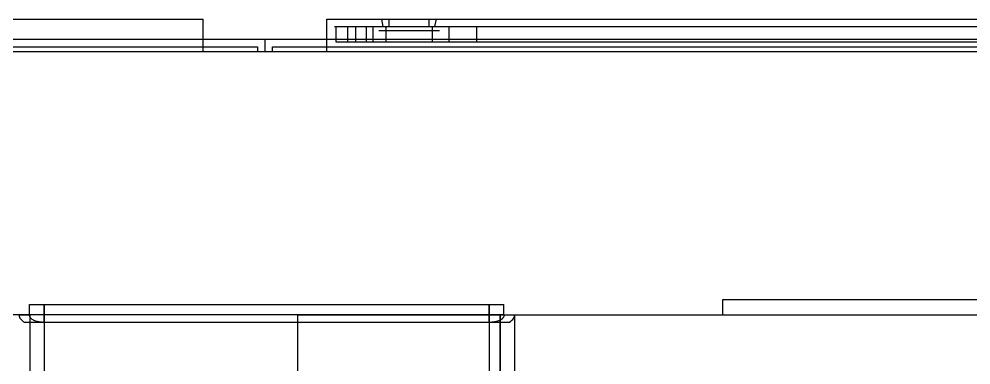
# Model space of a CAD drawing. Header units: millimetres. Extents: x 37984 to 70752, y 14140 to 37584.
# Drawn here: x 45787.3 to 45975.6, y 28699.5 to 28767.9 of the extents above; entities that cross this region are included whole.
import ezdxf

# ---------------------------------------------------------------- set-up
doc = ezdxf.new("R2010")
doc.units = ezdxf.units.MM
doc.layers.add('! NO PLOT !', color=7, linetype='Continuous', true_color=0xff75dd, plot=False)
doc.layers.add('000-PI-Oprema', color=30, linetype='Continuous', lineweight=5)
doc.layers.add('000-PI-ORMAR', color=2, linetype='Continuous')
doc.layers.add('002-PI-Kabelska kanalica', color=150, linetype='Continuous')

# ---------------------------------------------------------------- blocks, each defined once
blk = doc.blocks.new('8606.000_montažna')
at = {"layer": '! NO PLOT !'}
blk.add_line((51182.39, 38449.42), (51182.39, 36559.42), dxfattribs=at)
at = {"layer": '000-PI-ORMAR'}
blk.add_line((51182.39, 38449.42), (51138.39, 38449.42), dxfattribs=at)
blk = doc.blocks.new('*U650')
at = {"layer": '002-PI-Kabelska kanalica'}
for p, q in [((-20, 70), (20, 70)), ((-20, -100), (-20, 70)), ((20, -100), (20, 70)), ((-20, -100), (20, -100))]:
    blk.add_line(p, q, dxfattribs=at)
blk = doc.blocks.new('spojnica')
at = {"layer": '! NO PLOT !', "transparency": 33554687}
for p, q in [((44768.49, 28808), (44768.49, 28811.5)), ((44768.49, 28811.5), (44768.49, 26919.4)), ((44856.49, 28808), (44856.49, 28811.5)), ((44856.49, 28811.5), (44856.49, 26919.4)), ((44764.49, 28808), (44768.49, 28808)), ((44768.49, 28808), (44856.49, 28808)), ((44856.49, 28808), (44860.49, 28808)), ((44861.49, 28809.4), (44861.49, 26919.4))]:
    blk.add_line(p, q, dxfattribs=at)
for points in [[(44763.49, 28809.4), (44763.51, 28809.2), (44763.57, 28809), (44763.66, 28808.8), (44763.8, 28808.61), (44763.96, 28808.42), (44764.16, 28808.24), (44764.4, 28808.07), (44764.49, 28808)], [(44765.49, 28809.4), (44765.51, 28809.28), (44765.54, 28809.16), (44765.6, 28809.04), (44765.68, 28808.92), (44765.78, 28808.81), (44765.9, 28808.7), (44766.04, 28808.6), (44766.2, 28808.5), (44766.37, 28808.41), (44766.57, 28808.33), (44766.77, 28808.26), (44766.99, 28808.19), (44767.23, 28808.13), (44767.47, 28808.09), (44767.72, 28808.05), (44767.97, 28808.02), (44768.23, 28808.01), (44768.49, 28808)], [(44856.49, 28808), (44856.76, 28808.01), (44857.02, 28808.02), (44857.27, 28808.05), (44857.52, 28808.09), (44857.76, 28808.13), (44857.99, 28808.19), (44858.22, 28808.26), (44858.42, 28808.33), (44858.62, 28808.41), (44858.79, 28808.5), (44858.95, 28808.6), (44859.09, 28808.7), (44859.21, 28808.81), (44859.31, 28808.92), (44859.39, 28809.04), (44859.45, 28809.16), (44859.48, 28809.28), (44859.49, 28809.4)], [(44860.49, 28808), (44860.74, 28808.17), (44860.95, 28808.35), (44861.13, 28808.53), (44861.28, 28808.73), (44861.39, 28808.92), (44861.46, 28809.12), (44861.49, 28809.33), (44861.49, 28809.4)]]:
    blk.add_lwpolyline(points, dxfattribs=at)
at = {"layer": '000-PI-ORMAR', "transparency": 33554687}
for p, q in [((44765.59, 28811.5), (44859.39, 28811.5)), ((44765.59, 28809.5), (44765.59, 28811.5)), ((44859.39, 28809.5), (44859.39, 28811.5)), ((44763.49, 28809.4), (44765.49, 28809.4)), ((44765.59, 28809.5), (44768.49, 28809.5)), ((44768.49, 28809.5), (44856.49, 28809.5)), ((44856.49, 28809.5), (44859.39, 28809.5)), ((44859.49, 28809.4), (44861.49, 28809.4))]:
    blk.add_line(p, q, dxfattribs=at)
blk = doc.blocks.new('montažnaa')
at = {"layer": '! NO PLOT !'}
blk.add_line((46568.64, 28809.4), (46568.64, 26919.4), dxfattribs=at)
at = {"layer": '000-PI-ORMAR'}
for p, q in [((46823.64, 28812.4), (46612.64, 28812.4)), ((46568.64, 28809.4), (46867.64, 28809.4))]:
    blk.add_line(p, q, dxfattribs=at)
at = {"layer": '000-PI-ORMAR', "ltscale": 0.25}
blk.add_line((46612.64, 28812.4), (46612.64, 28809.4), dxfattribs=at)

msp = doc.modelspace()

# ---------------------------------------------------------------- linework, layer by layer
at = {"layer": '000-PI-ORMAR'}
for p, q in [((45256.233, 28767.904), (45823.733, 28767.904)), ((45823.733, 28761.404), (45823.733, 28767.904)), ((45848.233, 28767.904), (46215.733, 28767.904)), ((45848.233, 28761.404), (45848.233, 28767.904)), ((45859.382, 28766.404), (45859.076, 28767.904)), ((45859.382, 28766.404), (45859.076, 28767.904)), ((45860.483, 28767.904), (45860.483, 28766.404)), ((45868.483, 28766.404), (45868.483, 28767.904)), ((45869.583, 28766.404), (45869.89, 28767.904)), ((45869.583, 28766.404), (45869.89, 28767.904)), ((45849.733, 28766.404), (46214.233, 28766.404)), ((45849.983, 28766.404), (45849.983, 28763.404)), ((45852.35, 28763.404), (45852.35, 28766.404)), ((45853.983, 28763.404), (45853.983, 28766.404)), ((45855.983, 28766.404), (45855.983, 28763.404)), ((45857.37, 28763.404), (45857.37, 28766.404)), ((45870.483, 28765.554), (45858.483, 28765.554)), ((45870.483, 28765.554), (45858.483, 28765.554)), ((45859.983, 28763.404), (45859.983, 28766.404)), ((45869.137, 28763.404), (45869.137, 28766.404)), ((45872.423, 28763.404), (45872.423, 28766.404)), ((45877.899, 28763.404), (45877.899, 28766.404)), ((45256.233, 28763.904), (45823.733, 28763.904)), ((45823.733, 28763.904), (45835.983, 28763.904)), ((45835.983, 28763.904), (45848.233, 28763.904)), ((45835.983, 28763.904), (45835.983, 28761.404)), ((45848.233, 28763.904), (46215.733, 28763.904)), ((45849.983, 28763.404), (46213.983, 28763.404)), ((45835.995, 28761.404), (45243.995, 28761.404)), ((45256.233, 28762.404), (45823.733, 28762.404)), ((46191.483, 28761.404), (45258.483, 28761.404)), ((45823.733, 28762.404), (45834.483, 28762.404)), ((45834.483, 28762.404), (45834.483, 28761.404)), ((46227.995, 28761.404), (45835.995, 28761.404)), ((45837.483, 28761.404), (45837.483, 28762.404)), ((45837.483, 28762.404), (45848.233, 28762.404)), ((45848.233, 28762.404), (46215.733, 28762.404))]:
    msp.add_line(p, q, dxfattribs=at)

# ---------------------------------------------------------------- block references
msp.add_blockref('*U650', (45862.483, 28639.404))
at = {"layer": '000-PI-Oprema'}
for name, p in [('8606.000_montažna', (-5392.912, -9740.014)), ('montažnaa', (-686.158, -100)), ('spojnica', (1023.847, -100))]:
    msp.add_blockref(name, p, dxfattribs=at)

doc.saveas('drawing.dxf')
